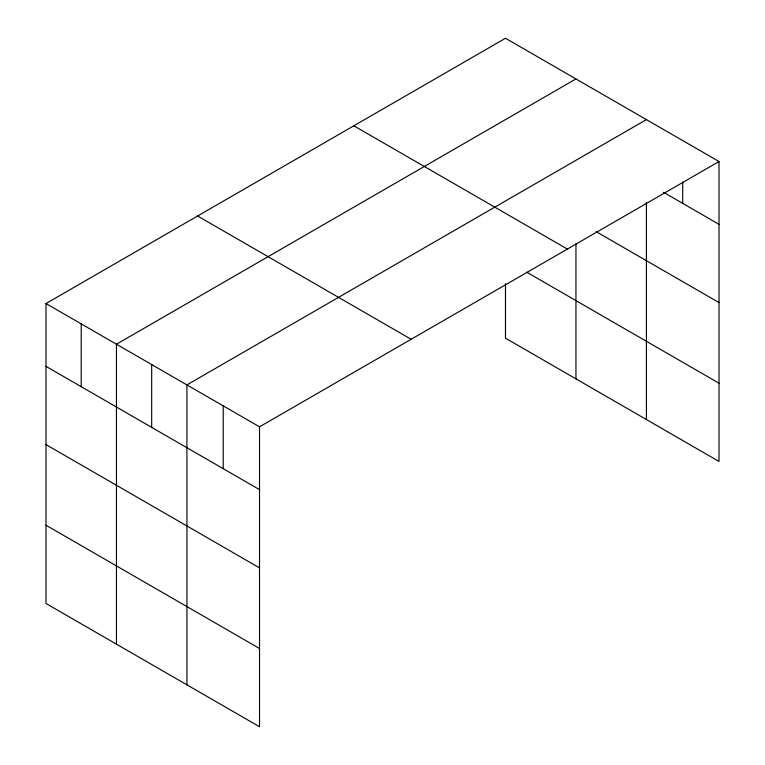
<?xml version="1.0" encoding="UTF-8"?>
<svg xmlns="http://www.w3.org/2000/svg" width="765" height="765" viewBox="0 0 765 765"><rect width="100%" height="100%" fill="white"/><g stroke="black" fill="none" stroke-linecap="round" stroke-linejoin="round"><path stroke-width="1.15" d="M646.415 202.582L646.415 419.545M45.986 303.542L259.517 426.822L259.517 726.75L45.986 603.47L45.986 303.542L505.483 38.25L719.014 161.53L719.014 461.458L505.483 338.178L505.483 283.643M575.949 78.929L116.452 344.221L116.452 644.149M646.415 119.617L186.918 384.9L186.918 684.838M259.517 426.822L719.014 161.53M663.551 192.321L719.014 224.336M596.078 231.613L719.014 302.586M353.851 125.795L567.381 249.074M526.626 272.139L719.014 383.208M197.619 215.998L411.149 339.278M45.986 366.349L259.517 489.629M45.986 444.599L259.517 567.879M45.986 525.22L259.517 648.5M682.715 182.051L682.715 203.385M575.949 243.7L575.949 378.866M223.217 405.861L223.217 468.668M151.68 364.561L151.68 427.377M81.214 323.882L81.214 386.688"/></g></svg>
